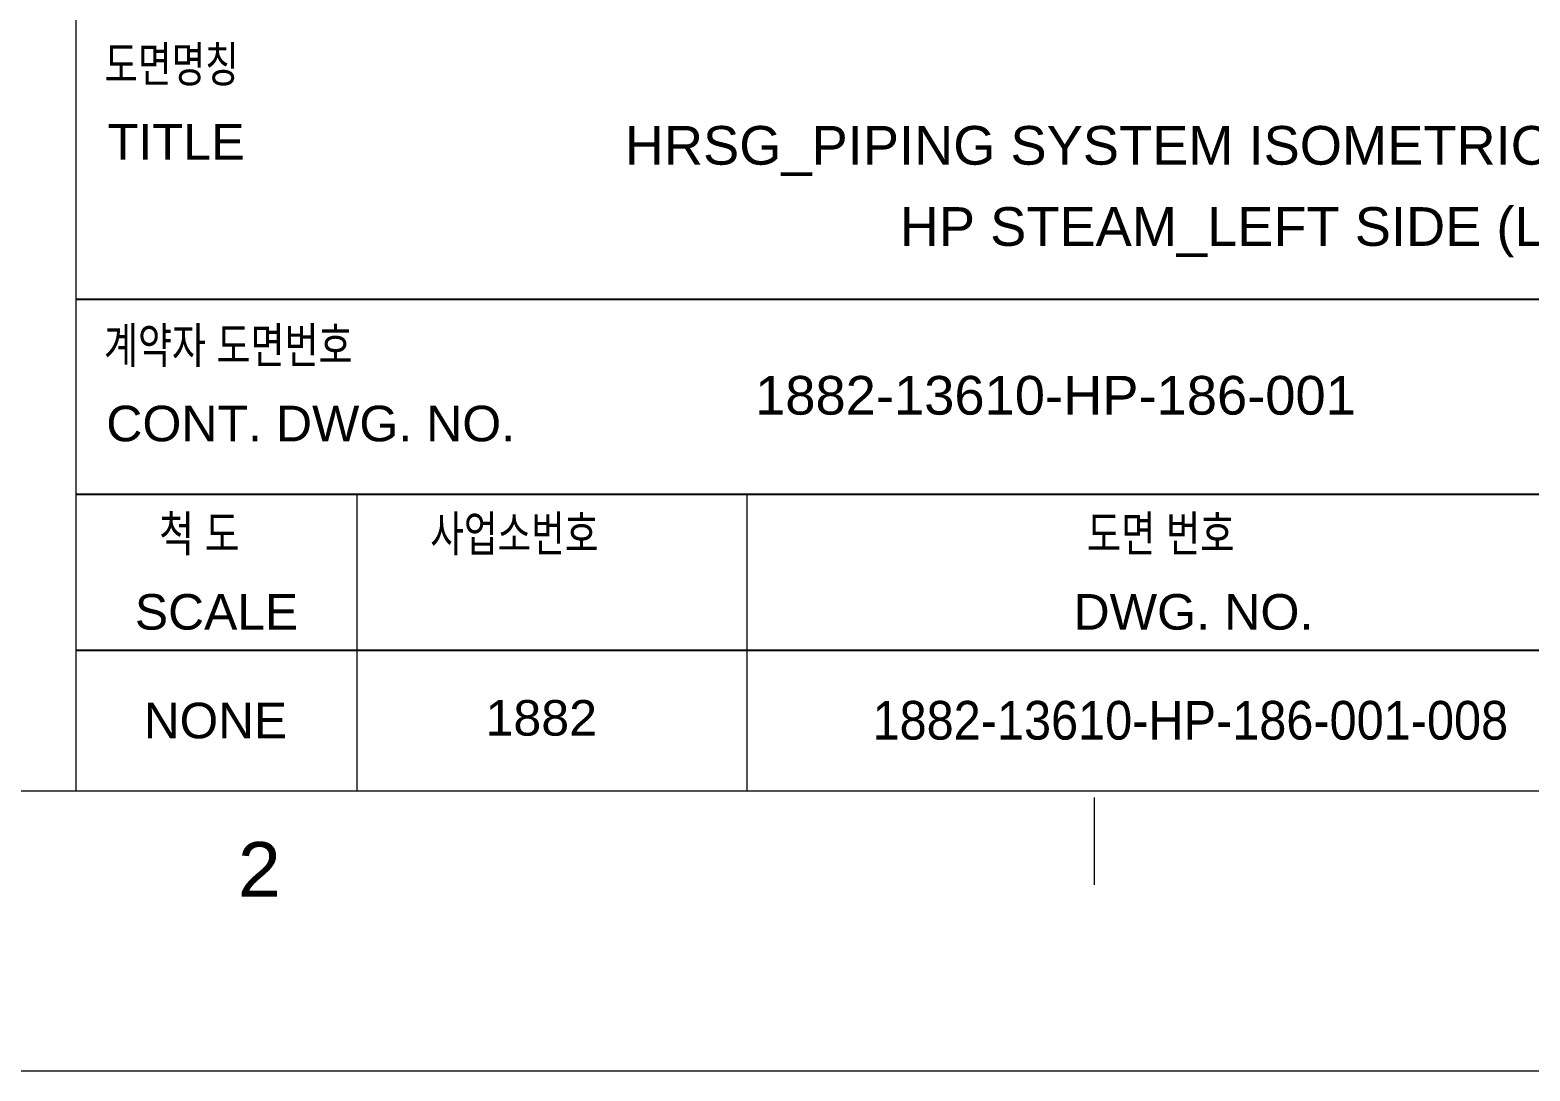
# Model space of a CAD drawing. Header units: inches. Extents: x 952 to 1793, y 0 to 594.
# Drawn here: x 1615.4 to 1712.3, y 0 to 67.3 of the extents above; entities that cross this region are included whole.
import ezdxf
from ezdxf.enums import TextEntityAlignment as Align

# ---------------------------------------------------------------- set-up
doc = ezdxf.new("R2010")
doc.units = ezdxf.units.IN
doc.header["$MEASUREMENT"] = 0
for name, color, linetype in [('BG 0 -1', 7, 'Continuous'), ('BG VPORT', 7, 'Continuous'), ('FRAME', 7, 'Continuous')]:
    doc.layers.add(name, color=color, linetype=linetype)
doc.styles.add('Arial', font='arial.ttf')

msp = doc.modelspace()

# ---------------------------------------------------------------- linework, layer by layer
at = {"layer": 'BG 0 -1', "color": 7, "linetype": 'Continuous', "lineweight": 9}
for p, q in [((1618.352, 200.397), (1618.352, 18.107)), ((1636.506, 37.27), (1636.506, 18.107)), ((1661.72, 37.27), (1661.72, 18.107)), ((976.8, 18.107), (1767.619, 18.107)), ((1684.138, 17.683), (1684.138, 12.024)), ((1792.688, 0), (951.688, 0))]:
    msp.add_line(p, q, dxfattribs=at)
at = {"layer": 'BG VPORT', "color": 7, "linetype": 'Continuous', "lineweight": 25}
for p, q in [((1618.352, 49.877), (1767.619, 49.877)), ((1618.352, 37.27), (1767.619, 37.27)), ((1618.352, 27.184), (1767.619, 27.184))]:
    msp.add_line(p, q, dxfattribs=at)

# ---------------------------------------------------------------- texts
at = {"layer": 'BG 0 -1', "color": 7, "style": 'Arial', "width": 1.008516}
msp.add_text('2', height=3.537, dxfattribs=at).set_placement((1630.218, 13.053), align=Align.MIDDLE)
at = {"layer": 'BG VPORT', "color": 7, "style": 'Arial'}
for s, width, p in [('도면명칭', 0.752508, (1620.204, 63.904)), ('TITLE', 1.012319, (1620.414, 58.89)), ('계약자 도면번호', 0.761293, (1620.177, 45.744)), ('CONT. DWG. NO.', 1.006777, (1620.329, 40.687)), ('척 도', 0.780824, (1623.739, 33.572)), ('사업소번호', 0.752508, (1641.258, 33.572)), ('도면 번호', 0.767495, (1683.672, 33.572)), ('SCALE', 1.002175, (1622.175, 28.518)), ('DWG. NO.', 1.010364, (1682.805, 28.517)), ('NONE', 0.997208, (1622.752, 21.495)), ('1882', 1.008516, (1644.825, 21.669))]:
    msp.add_text(s, height=2.3, dxfattribs=dict(at, width=width)).set_placement(p)
at = {"layer": 'FRAME', "color": 2, "style": 'Arial'}
for s, width, p in [('HRSG_PIPING SYSTEM ISOMETRIC DRAWING FOR ', 1.003287, (1653.821, 58.562)), (' HP STEAM_LEFT SIDE (LB) ', 1.003287, (1670.613, 53.317)), ('1882-13610-HP-186-001', 1.004634, (1662.242, 42.411)), ('1882-13610-HP-186-001-008', 0.9, (1669.829, 21.413))]:
    msp.add_text(s, height=2.5, dxfattribs=dict(at, width=width)).set_placement(p)

doc.saveas('drawing.dxf')
